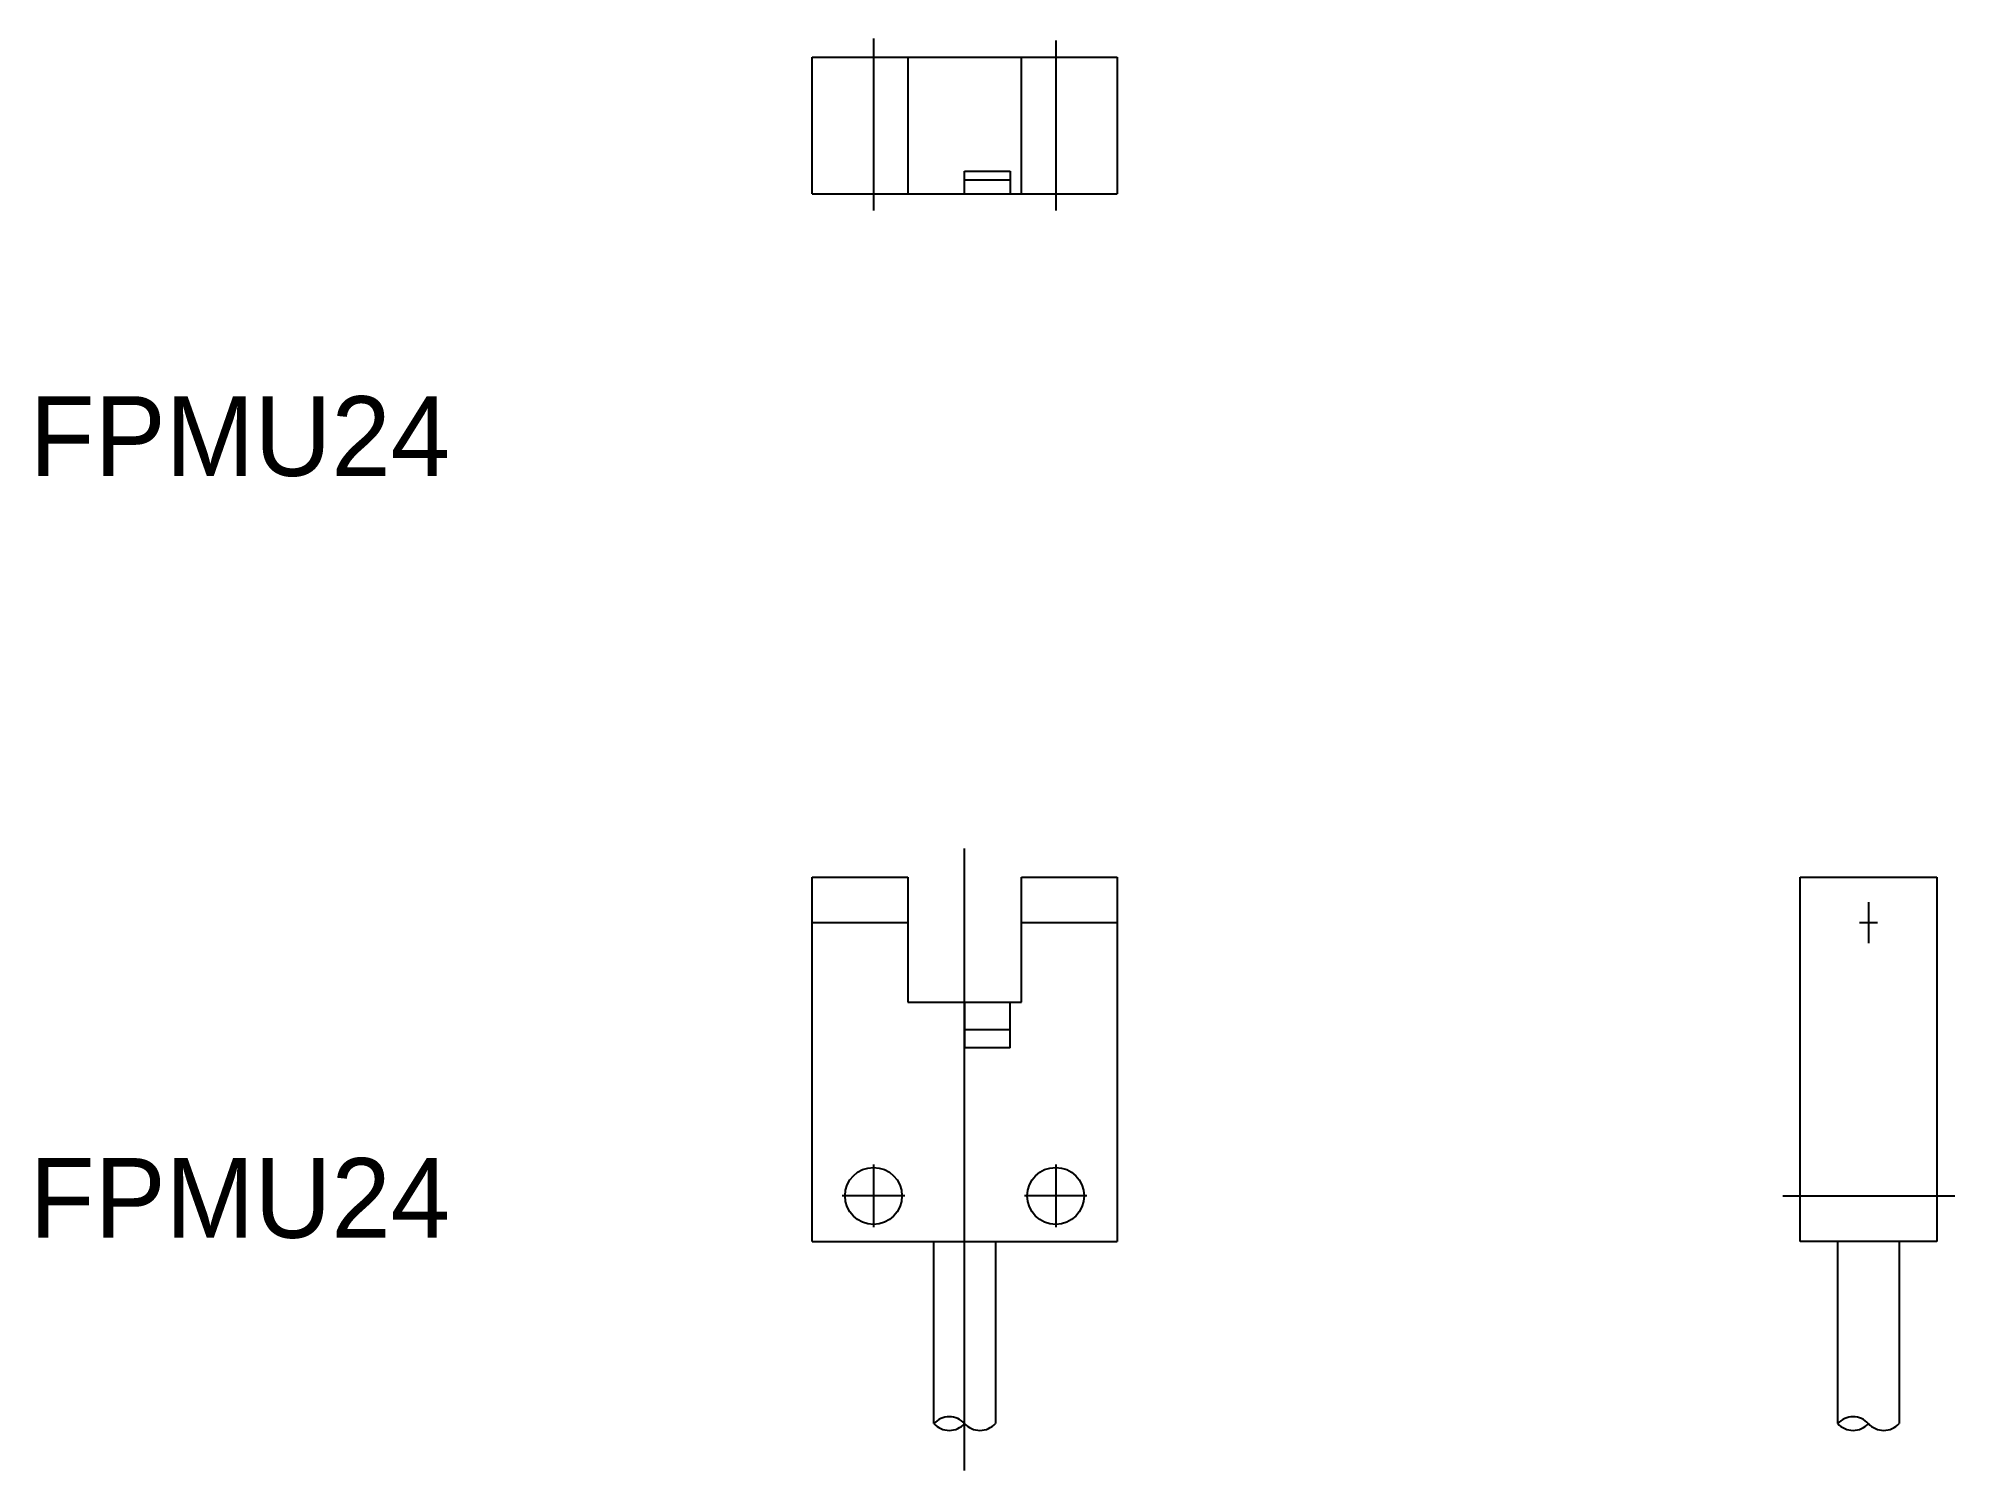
# Model space of a CAD drawing. Extents: x -39.4 to 44.8, y 33 to 95.9.
import ezdxf

# ---------------------------------------------------------------- set-up
doc = ezdxf.new("R2010")
doc.units = 0
doc.linetypes.add('CENTER', pattern=[50.8, 31.75, -6.35, 6.35, -6.35])
doc.layers.get('0').update_dxf_attribs({"linetype": 'CONTINUOUS'})
doc.layers.add('CENTER', color=1, linetype='CENTER')

msp = doc.modelspace()

# ---------------------------------------------------------------- linework, layer by layer
at = {"linetype": 'CONTINUOUS'}
for p, q in [((-5.401183, 95.081153), (7.998817, 95.081153)), ((-5.401183, 89.081153), (-5.401183, 95.081153)), ((-1.201183, 95.081153), (-1.201183, 89.081153)), ((3.798817, 89.081153), (3.798817, 95.081153)), ((7.998817, 95.081153), (7.998817, 89.081153)), ((1.298817, 89.081153), (1.298817, 90.081153)), ((1.298817, 90.081153), (3.298817, 90.081153)), ((3.298817, 90.081153), (3.298817, 89.081153)), ((3.298817, 89.681153), (1.298817, 89.681153)), ((-5.401183, 89.081153), (7.998817, 89.081153)), ((-5.401183, 59.081153), (-1.201183, 59.081153)), ((-5.401183, 43.081153), (-5.401183, 59.081153)), ((-1.201183, 59.081153), (-1.201183, 53.581153)), ((3.798817, 59.081153), (7.998817, 59.081153)), ((3.798817, 53.581153), (3.798817, 59.081153)), ((7.998817, 59.081153), (7.998817, 43.081153)), ((37.998817, 59.081153), (43.998817, 59.081153)), ((37.998817, 43.081153), (37.998817, 59.081153)), ((43.998817, 59.081153), (43.998817, 43.081153)), ((-5.401183, 57.081153), (-1.201183, 57.081153)), ((3.798817, 57.081153), (7.998817, 57.081153)), ((-1.201183, 53.581153), (3.798817, 53.581153)), ((1.298817, 53.581153), (1.298817, 51.581153)), ((3.298817, 51.581153), (3.298817, 53.581153)), ((1.298817, 52.381153), (3.298817, 52.381153)), ((3.298817, 51.581153), (1.298817, 51.581153)), ((-5.401183, 43.081153), (7.998817, 43.081153)), ((-0.051183, 35.081153), (-0.051183, 43.081153)), ((2.648817, 43.081153), (2.648817, 35.081153)), ((43.998817, 43.081153), (37.998817, 43.081153)), ((39.648817, 35.081153), (39.648817, 43.081153)), ((42.348817, 43.081153), (42.348817, 35.081153))]:
    msp.add_line(p, q, dxfattribs=at)
for centre in [(-2.701183, 45.081153), (5.298817, 45.081153)]:
    msp.add_circle(centre, 1.25, dxfattribs=at)
for centre, start, end in [((0.623817, 34.461423), 42.386337, 137.444385), ((0.623817, 34.461423), 42.386337, 137.444385), ((40.323817, 34.461423), 42.386337, 137.444385), ((40.323817, 34.461423), 42.386337, 137.444385), ((0.623817, 35.700883), 222.555615, 317.613663), ((0.623817, 35.700883), 222.555615, 317.613663), ((1.973817, 35.700883), 222.386337, 317.444385), ((40.323817, 35.700883), 222.555615, 317.613663), ((40.323817, 35.700883), 222.555615, 317.613663), ((41.673817, 35.700883), 222.386337, 317.444385)]:
    msp.add_arc(centre, 0.916346, start, end, dxfattribs=at)
at = {"layer": 'CENTER', "linetype": 'CENTER'}
for p, q in [((-2.701183, 95.911551), (-2.701183, 88.358281)), ((5.298817, 95.820548), (5.298817, 88.358281)), ((1.298817, 33.015543), (1.298817, 60.340053)), ((40.998817, 57.981153), (40.998817, 56.181153)), ((40.598817, 57.081153), (41.398817, 57.081153)), ((-2.701183, 46.456153), (-2.701183, 43.706153)), ((5.298817, 46.456153), (5.298817, 43.706153)), ((-1.326183, 45.081153), (-4.076183, 45.081153)), ((6.673817, 45.081153), (3.923817, 45.081153)), ((37.233106, 45.081153), (44.786376, 45.081153))]:
    msp.add_line(p, q, dxfattribs=at)

# ---------------------------------------------------------------- texts
for p in [(-39.77096, 76.695911), (-39.77096, 43.241087)]:
    msp.add_text('FPMU24', height=3.5).set_placement(p)

doc.saveas('drawing.dxf')
